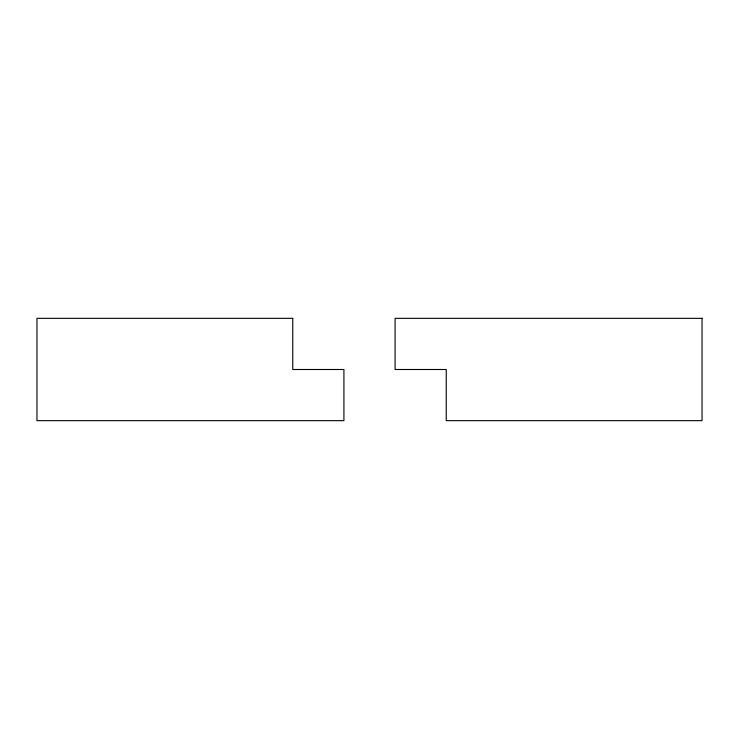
<?xml version="1.0" encoding="UTF-8"?>
<svg xmlns="http://www.w3.org/2000/svg" width="739" height="739" viewBox="0 0 739 739"><rect width="100%" height="100%" fill="white"/><g stroke="black" fill="none" stroke-linecap="round" stroke-linejoin="round"><path stroke-width="1.11" d="M292.755 318.343L36.95 318.343L36.95 420.657L343.921 420.657L343.921 369.5L292.755 369.5L292.755 318.343M702.05 318.343L395.079 318.343L395.079 369.5L446.245 369.5L446.245 420.657L702.05 420.657L702.05 318.343"/></g></svg>
